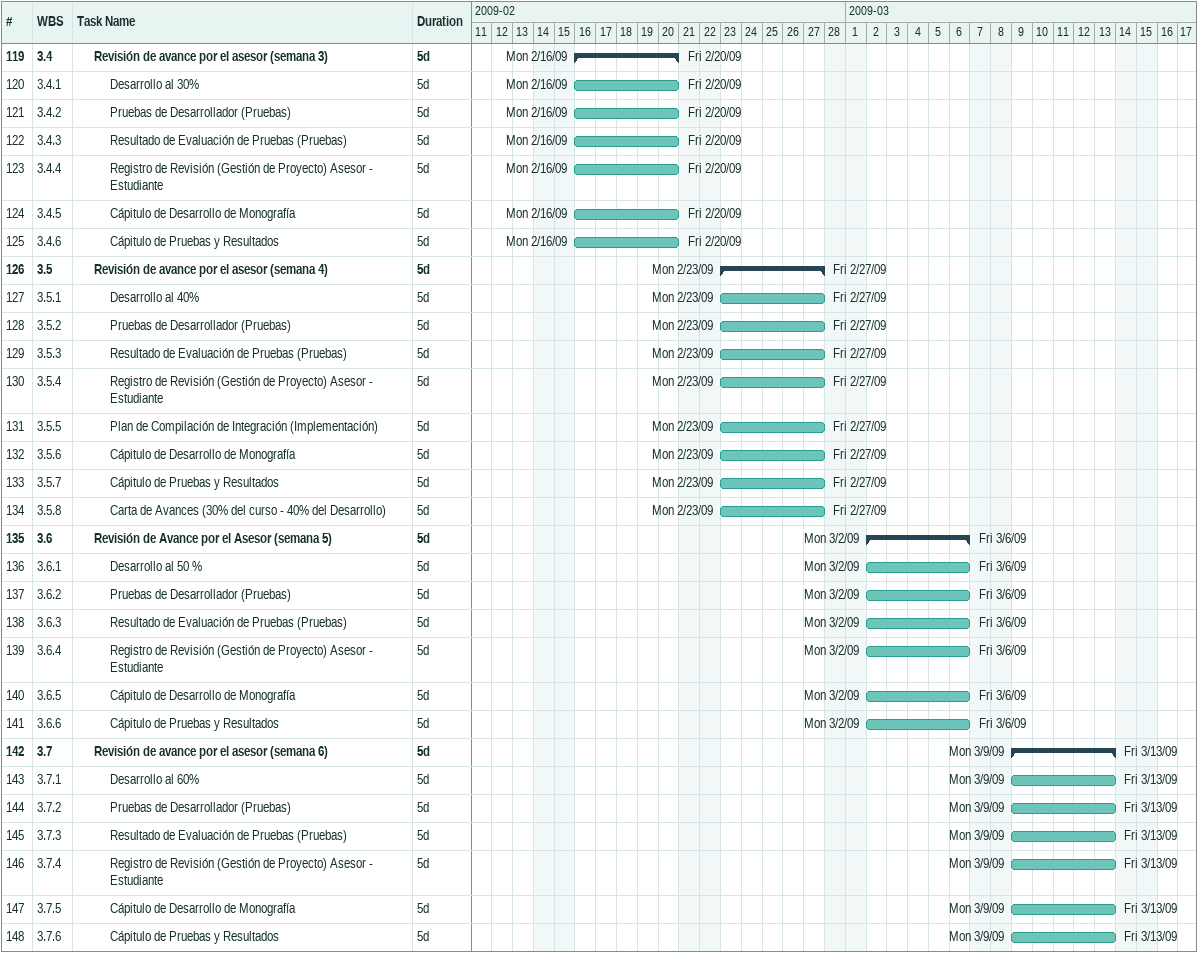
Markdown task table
| ID | WBS | Task | Duration | Start | Finish |
|---|---|---|---|---|---|
| 119 | 3.4 | **Revisión de avance por el asesor (semana 3)** | 5d | 2009-02-16 | 2009-02-20 |
| 120 | 3.4.1 | Desarrollo al 30% | 5d | 2009-02-16 | 2009-02-20 |
| 121 | 3.4.2 | Pruebas de Desarrollador (Pruebas) | 5d | 2009-02-16 | 2009-02-20 |
| 122 | 3.4.3 | Resultado de Evaluación de Pruebas (Pruebas) | 5d | 2009-02-16 | 2009-02-20 |
| 123 | 3.4.4 | Registro de Revisión (Gestión de Proyecto) Asesor - Estudiante | 5d | 2009-02-16 | 2009-02-20 |
| 124 | 3.4.5 | Cápitulo de Desarrollo de Monografía | 5d | 2009-02-16 | 2009-02-20 |
| 125 | 3.4.6 | Cápitulo de Pruebas y Resultados | 5d | 2009-02-16 | 2009-02-20 |
| 126 | 3.5 | **Revisión de avance por el asesor (semana 4)** | 5d | 2009-02-23 | 2009-02-27 |
| 127 | 3.5.1 | Desarrollo al 40% | 5d | 2009-02-23 | 2009-02-27 |
| 128 | 3.5.2 | Pruebas de Desarrollador (Pruebas) | 5d | 2009-02-23 | 2009-02-27 |
| 129 | 3.5.3 | Resultado de Evaluación de Pruebas (Pruebas) | 5d | 2009-02-23 | 2009-02-27 |
| 130 | 3.5.4 | Registro de Revisión (Gestión de Proyecto) Asesor - Estudiante | 5d | 2009-02-23 | 2009-02-27 |
| 131 | 3.5.5 | Plan de Compilación de Integración (Implementación) | 5d | 2009-02-23 | 2009-02-27 |
| 132 | 3.5.6 | Cápitulo de Desarrollo de Monografía | 5d | 2009-02-23 | 2009-02-27 |
| 133 | 3.5.7 | Cápitulo de Pruebas y Resultados | 5d | 2009-02-23 | 2009-02-27 |
| 134 | 3.5.8 | Carta de Avances (30% del curso - 40% del Desarrollo) | 5d | 2009-02-23 | 2009-02-27 |
| 135 | 3.6 | **Revisión de Avance por el Asesor (semana 5)** | 5d | 2009-03-02 | 2009-03-06 |
| 136 | 3.6.1 | Desarrollo al 50 % | 5d | 2009-03-02 | 2009-03-06 |
| 137 | 3.6.2 | Pruebas de Desarrollador (Pruebas) | 5d | 2009-03-02 | 2009-03-06 |
| 138 | 3.6.3 | Resultado de Evaluación de Pruebas (Pruebas) | 5d | 2009-03-02 | 2009-03-06 |
| 139 | 3.6.4 | Registro de Revisión (Gestión de Proyecto) Asesor - Estudiante | 5d | 2009-03-02 | 2009-03-06 |
| 140 | 3.6.5 | Cápitulo de Desarrollo de Monografía | 5d | 2009-03-02 | 2009-03-06 |
| 141 | 3.6.6 | Cápitulo de Pruebas y Resultados | 5d | 2009-03-02 | 2009-03-06 |
| 142 | 3.7 | **Revisión de avance por el asesor (semana 6)** | 5d | 2009-03-09 | 2009-03-13 |
| 143 | 3.7.1 | Desarrollo al 60% | 5d | 2009-03-09 | 2009-03-13 |
| 144 | 3.7.2 | Pruebas de Desarrollador (Pruebas) | 5d | 2009-03-09 | 2009-03-13 |
| 145 | 3.7.3 | Resultado de Evaluación de Pruebas (Pruebas) | 5d | 2009-03-09 | 2009-03-13 |
| 146 | 3.7.4 | Registro de Revisión (Gestión de Proyecto) Asesor - Estudiante | 5d | 2009-03-09 | 2009-03-13 |
| 147 | 3.7.5 | Cápitulo de Desarrollo de Monografía | 5d | 2009-03-09 | 2009-03-13 |
| 148 | 3.7.6 | Cápitulo de Pruebas y Resultados | 5d | 2009-03-09 | 2009-03-13 |
